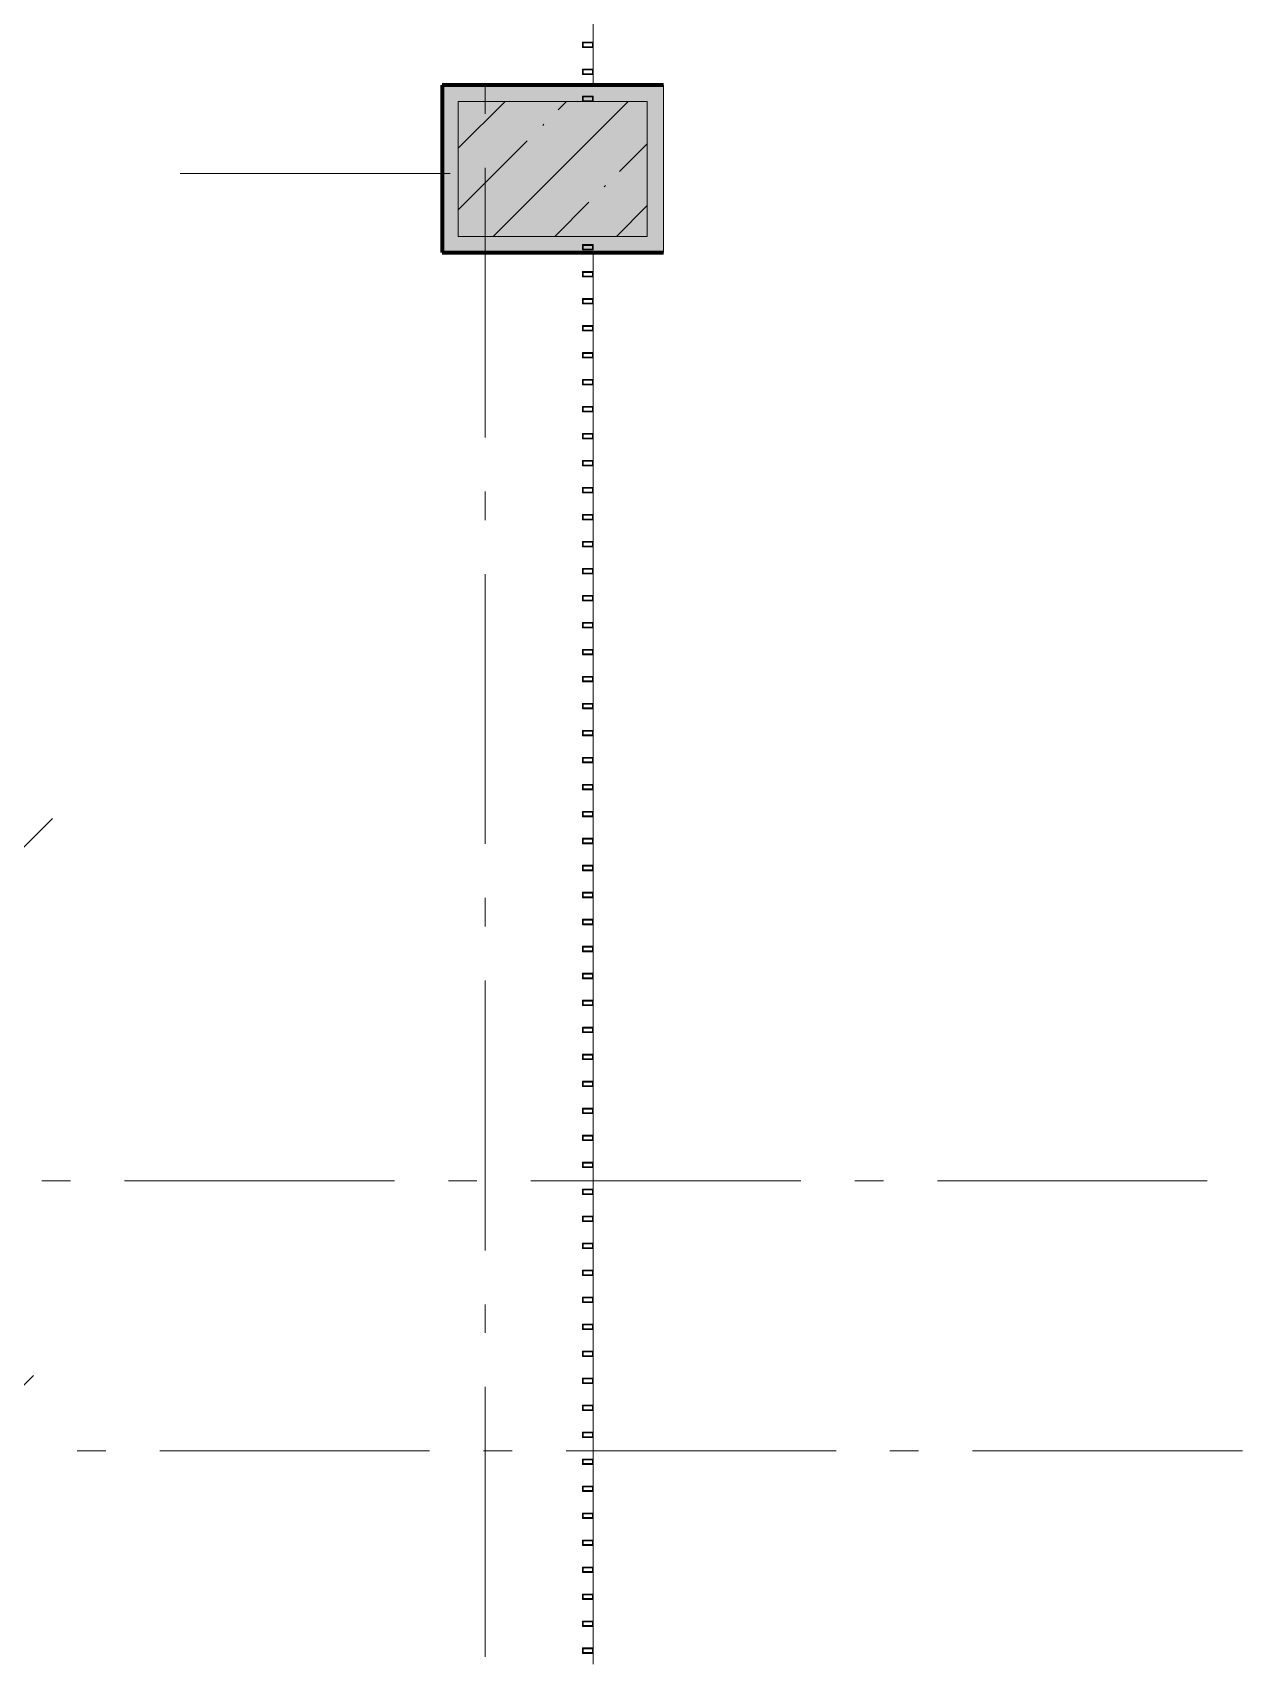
# Model space of a CAD drawing. Header units: millimetres. Extents: x -537608 to 253996, y -217170 to 186033.
# Drawn here: x -222854 to -218371, y 167145 to 173176 of the extents above; entities that cross this region are included whole.
import ezdxf

# ---------------------------------------------------------------- set-up
doc = ezdxf.new("R2010")
doc.units = ezdxf.units.MM
doc.layers.add('16) Лак 1.6м', color=160, linetype='Continuous', lineweight=90)
doc.layers.add('2) окраска коммуникации', color=152, linetype='Continuous', lineweight=30)
doc.layers.add('PDF _Геометрия', color=7, linetype='Continuous')
doc.layers.add('PDF _Сплошная заливка', color=7, linetype='Continuous', true_color=0xffffff)

msp = doc.modelspace()

# ---------------------------------------------------------------- hatches: boundary and pattern name
at = {"layer": '2) окраска коммуникации'}
h = msp.add_hatch(dxfattribs=at)
h.set_pattern_fill('ANSI31', color=5, scale=222)
h.set_pattern_definition([(45, (-258045.5, 58244.4), (-498.4042, 498.4042), [])])
edge = h.paths.add_edge_path()
edge.add_spline(control_points=[(-235816.1191, 159271.232), (-236159.4574, 159033.9082), (-238070.707, 158782.2879), (-238638.1634, 158432.2404), (-238105.9898, 157437.1958), (-235754.1232, 157437.1958), (-234964.4457, 157111.2328), (-232629.7463, 157197.0128), (-230260.7124, 156905.3617), (-229350.8658, 157179.8572), (-227823.0111, 157317.1047), (-227874.2427, 155408.2821), (-228097.4122, 152976.7837), (-227822.7426, 150724.7104), (-228269.0815, 149763.9784), (-227084.5653, 149112.0524), (-225299.2066, 148991.9613), (-224269.1925, 149077.7406), (-223393.6804, 150141.4089), (-223033.1746, 151942.7824), (-223033.1746, 154550.2232), (-224114.1503, 155620.6235), (-222534.7954, 157233.2822), (-223616.3097, 158108.2349), (-222328.7917, 159257.6825), (-224405.9872, 160750.2232), (-223221.471, 161659.5139), (-222637.7958, 162380.0636), (-222998.3466, 163910.6161), (-224371.6993, 165660.5215), (-222551.1261, 167750.2232), (-223117.6326, 168979.9453), (-222465.2915, 170352.4203), (-223735.6423, 171364.6211), (-222688.4609, 172325.3538), (-224215.7041, 173378.4158), (-222584.8491, 174510.7078), (-223546.1958, 175199.8757), (-221881.0047, 176020.4302), (-223048.3552, 176912.5392), (-223134.1899, 177993.3638), (-224026.8692, 177461.5296), (-225297.22, 177718.8682), (-226378.7358, 177221.3459), (-228541.766, 177135.5666), (-230052.4535, 177838.96), (-230103.9537, 176483.6406), (-230103.9537, 175397.7837), (-229211.2743, 175199.8757), (-230121.1209, 173498.5077), (-229039.6066, 172812.2698), (-230258.4573, 170776.7837), (-229761.2561, 169941.1373), (-230774.103, 168425.7837), (-229332.0829, 167750.2232), (-232123.453, 166650.2232), (-233452.141, 167750.2232), (-234104.4836, 166681.5095), (-235855.5078, 167750.2232), (-235443.0905, 165700.2452), (-235100.8307, 164170.835), (-235942.0098, 164546.6834), (-235461.3365, 162982.3976), (-236062.1774, 161973.2927), (-234156.6512, 161458.6141), (-236010.6772, 160206.231), (-235472.7808, 159508.5559), (-235816.1191, 159271.232)], knot_values=[0, 0, 0, 0, 1, 2, 3, 4, 5, 6, 7, 8, 9, 10, 11, 12, 13, 14, 15, 16, 17, 18, 19, 20, 21, 22, 23, 24, 25, 26, 27, 28, 29, 30, 31, 32, 33, 34, 35, 36, 37, 38, 39, 40, 41, 42, 43, 44, 45, 46, 47, 48, 49, 50, 51, 52, 53, 54, 55, 56, 57, 58, 59, 60, 61, 62, 63, 64, 65, 65, 65, 65], degree=3, periodic=0)
edge = h.paths.add_edge_path(flags=16)
edge.add_arc((-231889.6573, 159033.0748), 1468.0305, 125.00000005, 234.99999995, ccw=False)
edge.add_arc((-231607.6582, 161840.8916), 1959.6809, 125.00000005, 234.99999995, ccw=False)
edge.add_arc((-231767.132, 163405.6521), 965.4036, 67.59470151, 177.59470141, ccw=False)
edge.add_arc((-231443.7098, 163069.927), 1229.0586, -22.07713269, 87.92286721, ccw=False)
edge.add_arc((-231143.3293, 161410.3894), 1461.9881, -54.99999995, 54.99999995, ccw=False)
edge.add_arc((-231576.0596, 159327.8343), 1548.9823, -75.15767463, 34.84232527, ccw=False)
edge.add_arc((-231955.4787, 158374.0401), 947.5729, 215.00000005, 324.99999995, ccw=False)
edge = h.paths.add_edge_path(flags=16)
edge.add_arc((-225566.369, 153285.6185), 1536.9915, 125.00000005, 234.99999995, ccw=False)
edge.add_arc((-225538.421, 155843.592), 1585.7174, 125.00000005, 234.99999995, ccw=False)
edge.add_arc((-225137.7183, 159013.7421), 2284.3212, 125.00000005, 234.99999995, ccw=False)
edge.add_arc((-225658.2126, 162012.8119), 1376.867, 125.00000005, 234.99999995, ccw=False)
edge.add_arc((-225574.7307, 164105.3721), 1301.2124, 117.8493612, 227.8493611, ccw=False)
edge.add_arc((-225369.6285, 164519.2026), 1097.085, 27.81836399, 137.81836389, ccw=False)
edge.add_arc((-225613.8121, 163296.7221), 2117.3814, -54.99999995, 54.99999995, ccw=False)
edge.add_arc((-225663.381, 159757.0156), 2203.8023, -54.99999995, 54.99999995, ccw=False)
edge.add_arc((-225163.6815, 156860.1623), 1332.6027, -54.99999995, 54.99999995, ccw=False)
edge.add_arc((-225407.0732, 154329.3545), 1756.9432, -54.99999995, 54.99999995, ccw=False)
edge.add_arc((-225725.9779, 153175.5991), 1357.0078, 237.85706584, 347.85706574, ccw=False)
edge = h.paths.add_edge_path(flags=16)
edge.add_arc((-226395.9174, 168135.9149), 1371.9136, 125.00000005, 234.99999995, ccw=False)
edge.add_arc((-226384.8551, 170399.3253), 1391.2002, 125.00000005, 234.99999995, ccw=False)
edge.add_arc((-226325.4529, 172763.3694), 1494.7648, 125.00000005, 234.99999995, ccw=False)
edge.add_arc((-225896.8545, 175145.79), 1730.4953, 112.00238998, 222.00238988, ccw=False)
edge.add_arc((-226212.3841, 175253.0022), 1533.7869, -7.46862395, 102.53137595, ccw=False)
edge.add_arc((-225760.6269, 173526.9207), 1863.7748, -54.99999995, 54.99999995, ccw=False)
edge.add_arc((-225829.2376, 170375.5045), 1983.3939, -54.99999995, 54.99999995, ccw=False)
edge.add_arc((-225610.4468, 168098.6002), 1126.7789, -74.63234793, 35.36765197, ccw=False)
edge.add_arc((-226247.326, 167667.1454), 1142.021, 215.00000005, 324.99999995, ccw=False)
at = {"layer": 'PDF _Сплошная заливка', "true_color": 0xff7d7d, "transparency": 33554559}
for points in [[(-220576.1944, 172921.2531), (-220576.1944, 172981.2516), (-221276.195, 172981.2516), (-221276.195, 172921.2531), (-220751.8927, 172921.2531)], [(-220576.1944, 172421.2511), (-220516.196, 172421.2511), (-220516.196, 172981.2516), (-220576.1944, 172981.2516), (-220576.1944, 172921.2531)]]:
    msp.add_hatch(color=11, dxfattribs=at).paths.add_polyline_path(points)
at = {"layer": 'PDF _Сплошная заливка', "transparency": 33554559}
msp.add_hatch(color=256, dxfattribs=at).paths.add_polyline_path([(-221276.195, 172421.2511), (-220576.1944, 172421.2511), (-220576.1944, 172921.2531), (-221276.195, 172921.2531), (-221276.195, 172575.3725)])

# ---------------------------------------------------------------- linework, layer by layer
at = {"layer": '16) Лак 1.6м'}
for p, q in [((-220516.196, 172981.2516), (-221336.1957, 172981.2516)), ((-221336.1957, 172981.2516), (-221336.1957, 172361.2526)), ((-221336.1957, 172361.2526), (-220516.196, 172361.2526))]:
    msp.add_line(p, q, dxfattribs=at)
at = {"layer": 'PDF _Геометрия', "color": 9, "lineweight": 9, "true_color": 0xc0c0c0}
for p, q in [((-220776.1952, 172981.2516), (-220776.1952, 174810.9047)), ((-220776.1952, 167131.2528), (-220776.1952, 172361.2526))]:
    msp.add_line(p, q, dxfattribs=at)
at = {"layer": 'PDF _Геометрия', "lineweight": 9}
for p, q in [((-220816.1949, 173120.9051), (-220816.1949, 173140.9017)), ((-220813.1958, 173137.9048), (-220813.1958, 173123.902)), ((-220779.1942, 173123.902), (-220779.1942, 173137.9048)), ((-220776.1952, 173140.9017), (-220776.1952, 173120.9051)), ((-220816.1949, 173020.9047), (-220816.1949, 173040.9056)), ((-220813.1958, 173037.9044), (-220813.1958, 173023.9059)), ((-220779.1942, 173023.9059), (-220779.1942, 173037.9044)), ((-220776.1952, 173040.9056), (-220776.1952, 173020.9047)), ((-221276.195, 172981.2516), (-221336.1957, 172981.2516)), ((-221336.1957, 172981.2516), (-221336.1957, 172361.2526)), ((-220576.1944, 172981.2516), (-221276.195, 172981.2516)), ((-220516.196, 172981.2516), (-220576.1944, 172981.2516)), ((-220516.196, 172421.2511), (-220516.196, 172981.2516)), ((-221276.195, 172748.1039), (-221103.0458, 172921.2531)), ((-221276.195, 172921.2531), (-221276.195, 172421.2511)), ((-220576.1944, 172921.2531), (-221276.195, 172921.2531)), ((-221146.8498, 172421.2511), (-220646.8479, 172921.2531)), ((-220906.6362, 172889.5616), (-220874.9469, 172921.2531)), ((-220576.1944, 172421.2511), (-220576.1944, 172921.2531)), ((-220963.6593, 172832.5384), (-220958.9185, 172837.2793)), ((-221276.195, 172520.0028), (-221020.6846, 172775.5154)), ((-220678.5372, 172661.4648), (-220576.1944, 172763.8076)), ((-221306.1942, 172654.2352), (-222306.1959, 172654.2352)), ((-220735.5625, 172604.4417), (-220730.8196, 172609.1825)), ((-220918.7508, 172421.2511), (-220792.5857, 172547.4142)), ((-220690.6519, 172421.2511), (-220576.1944, 172535.7065)), ((-221276.195, 172421.2511), (-220576.1944, 172421.2511)), ((-220516.196, 172361.2526), (-220516.196, 172421.2511)), ((-221336.1957, 172361.2526), (-221276.195, 172361.2526)), ((-221276.195, 172361.2526), (-220516.196, 172361.2526)), ((-220816.1949, 172270.9018), (-220816.1949, 172290.9027)), ((-220813.1958, 172287.9058), (-220813.1958, 172273.903)), ((-220779.1942, 172273.903), (-220779.1942, 172287.9058)), ((-220776.1952, 172290.9027), (-220776.1952, 172270.9018)), ((-220816.1949, 172170.9057), (-220816.1949, 172190.9024)), ((-220813.1958, 172187.9054), (-220813.1958, 172173.9026)), ((-220779.1942, 172173.9026), (-220779.1942, 172187.9054)), ((-220776.1952, 172190.9024), (-220776.1952, 172170.9057)), ((-220816.1949, 172070.9053), (-220816.1949, 172090.9019)), ((-220813.1958, 172087.9051), (-220813.1958, 172073.9022)), ((-220779.1942, 172073.9022), (-220779.1942, 172087.9051)), ((-220776.1952, 172090.9019), (-220776.1952, 172070.9053)), ((-220816.1949, 171970.9049), (-220816.1949, 171990.9059)), ((-220813.1958, 171987.9046), (-220813.1958, 171973.9019)), ((-220779.1942, 171973.9019), (-220779.1942, 171987.9046)), ((-220776.1952, 171990.9059), (-220776.1952, 171970.9049)), ((-220816.1949, 171870.9046), (-220816.1949, 171890.9055)), ((-220813.1958, 171887.9043), (-220813.1958, 171873.9057)), ((-220779.1942, 171873.9057), (-220779.1942, 171887.9043)), ((-220776.1952, 171890.9055), (-220776.1952, 171870.9046)), ((-220816.1949, 171770.9041), (-220816.1949, 171790.9051)), ((-220813.1958, 171787.9039), (-220813.1958, 171773.9054)), ((-220779.1942, 171773.9054), (-220779.1942, 171787.9039)), ((-220776.1952, 171790.9051), (-220776.1952, 171770.9041)), ((-220816.1949, 171670.9038), (-220816.1949, 171690.9047)), ((-220813.1958, 171687.9035), (-220813.1958, 171673.905)), ((-220779.1942, 171673.905), (-220779.1942, 171687.9035)), ((-220776.1952, 171690.9047), (-220776.1952, 171670.9038)), ((-220816.1949, 171570.9034), (-220816.1949, 171590.9044)), ((-220813.1958, 171587.9031), (-220813.1958, 171573.9046)), ((-220779.1942, 171573.9046), (-220779.1942, 171587.9031)), ((-220776.1952, 171590.9044), (-220776.1952, 171570.9034)), ((-220816.1949, 171470.903), (-220816.1949, 171490.9039)), ((-220813.1958, 171487.9027), (-220813.1958, 171473.9043)), ((-220779.1942, 171473.9043), (-220779.1942, 171487.9027)), ((-220776.1952, 171490.9039), (-220776.1952, 171470.903)), ((-220816.1949, 171370.9027), (-220816.1949, 171390.9036)), ((-220813.1958, 171387.9023), (-220813.1958, 171373.9038)), ((-220779.1942, 171373.9038), (-220779.1942, 171387.9023)), ((-220776.1952, 171390.9036), (-220776.1952, 171370.9027)), ((-220816.1949, 171270.9022), (-220816.1949, 171290.9032)), ((-220813.1958, 171287.902), (-220813.1958, 171273.9035)), ((-220779.1942, 171273.9035), (-220779.1942, 171287.902)), ((-220776.1952, 171290.9032), (-220776.1952, 171270.9022)), ((-220816.1949, 171170.9062), (-220816.1949, 171190.9028)), ((-220813.1958, 171187.9059), (-220813.1958, 171173.9031)), ((-220779.1942, 171173.9031), (-220779.1942, 171187.9059)), ((-220776.1952, 171190.9028), (-220776.1952, 171170.9062)), ((-220816.1949, 171070.9058), (-220816.1949, 171090.9024)), ((-220813.1958, 171087.9055), (-220813.1958, 171073.9027)), ((-220779.1942, 171073.9027), (-220779.1942, 171087.9055)), ((-220776.1952, 171090.9024), (-220776.1952, 171070.9058)), ((-220816.1949, 170970.9054), (-220816.1949, 170990.902)), ((-220813.1958, 170987.9052), (-220813.1958, 170973.9023)), ((-220779.1942, 170973.9023), (-220779.1942, 170987.9052)), ((-220776.1952, 170990.902), (-220776.1952, 170970.9054)), ((-220816.1949, 170870.905), (-220816.1949, 170890.906)), ((-220813.1958, 170887.9047), (-220813.1958, 170873.9062)), ((-220779.1942, 170873.9062), (-220779.1942, 170887.9047)), ((-220776.1952, 170890.906), (-220776.1952, 170870.905)), ((-220816.1949, 170770.9046), (-220816.1949, 170790.9056)), ((-220813.1958, 170787.9044), (-220813.1958, 170773.9058)), ((-220779.1942, 170773.9058), (-220779.1942, 170787.9044)), ((-220776.1952, 170790.9056), (-220776.1952, 170770.9046)), ((-220816.1949, 170670.9042), (-220816.1949, 170690.9052)), ((-220813.1958, 170687.904), (-220813.1958, 170673.9055)), ((-220779.1942, 170673.9055), (-220779.1942, 170687.904)), ((-220776.1952, 170690.9052), (-220776.1952, 170670.9042)), ((-220816.1949, 170570.9039), (-220816.1949, 170590.9048)), ((-220813.1958, 170587.9036), (-220813.1958, 170573.905)), ((-220779.1942, 170573.905), (-220779.1942, 170587.9036)), ((-220776.1952, 170590.9048), (-220776.1952, 170570.9039)), ((-220816.1949, 170470.9034), (-220816.1949, 170490.9044)), ((-220813.1958, 170487.9032), (-220813.1958, 170473.9047)), ((-220779.1942, 170473.9047), (-220779.1942, 170487.9032)), ((-220776.1952, 170490.9044), (-220776.1952, 170470.9034)), ((-220816.1949, 170370.9031), (-220816.1949, 170390.904)), ((-220813.1958, 170387.9028), (-220813.1958, 170373.9043)), ((-220779.1942, 170373.9043), (-220779.1942, 170387.9028)), ((-220776.1952, 170390.904), (-220776.1952, 170370.9031)), ((-220816.1949, 170270.9027), (-220816.1949, 170290.9037)), ((-220813.1958, 170287.9024), (-220813.1958, 170273.9039)), ((-220779.1942, 170273.9039), (-220779.1942, 170287.9024)), ((-220776.1952, 170290.9037), (-220776.1952, 170270.9027)), ((-220816.1949, 170170.9023), (-220816.1949, 170190.9032)), ((-220813.1958, 170187.9064), (-220813.1958, 170173.9036)), ((-220779.1942, 170173.9036), (-220779.1942, 170187.9064)), ((-220776.1952, 170190.9032), (-220776.1952, 170170.9023)), ((-220816.1949, 170070.9041), (-220816.1949, 170090.905)), ((-220813.1958, 170087.9038), (-220813.1958, 170073.9053)), ((-220779.1942, 170073.9053), (-220779.1942, 170087.9038)), ((-220776.1952, 170090.905), (-220776.1952, 170070.9041)), ((-220816.1949, 169970.9037), (-220816.1949, 169990.9046)), ((-220813.1958, 169987.9034), (-220813.1958, 169973.9049)), ((-220779.1942, 169973.9049), (-220779.1942, 169987.9034)), ((-220776.1952, 169990.9046), (-220776.1952, 169970.9037)), ((-220816.1949, 169870.9033), (-220816.1949, 169890.9042)), ((-220813.1958, 169887.9052), (-220813.1958, 169873.9046)), ((-220779.1942, 169873.9046), (-220779.1942, 169887.9052)), ((-220776.1952, 169890.9042), (-220776.1952, 169870.9033)), ((-220816.1949, 169770.9051), (-220816.1949, 169790.9039)), ((-220813.1958, 169787.9048), (-220813.1958, 169773.9041)), ((-220779.1942, 169773.9041), (-220779.1942, 169787.9048)), ((-220776.1952, 169790.9039), (-220776.1952, 169770.9051)), ((-220816.1949, 169670.9047), (-220816.1949, 169690.9035)), ((-220813.1958, 169687.9044), (-220813.1958, 169673.9038)), ((-220779.1942, 169673.9038), (-220779.1942, 169687.9044)), ((-220776.1952, 169690.9035), (-220776.1952, 169670.9047)), ((-220816.1949, 169570.9043), (-220816.1949, 169590.9053)), ((-220813.1958, 169587.904), (-220813.1958, 169573.9034)), ((-220779.1942, 169573.9034), (-220779.1942, 169587.904)), ((-220776.1952, 169590.9053), (-220776.1952, 169570.9043)), ((-220816.1949, 169470.9039), (-220816.1949, 169490.9049)), ((-220776.1952, 169490.9049), (-220776.1952, 169470.9039)), ((-220813.1958, 169487.9037), (-220813.1958, 169473.9051)), ((-220779.1942, 169473.9051), (-220779.1942, 169487.9037)), ((-220816.1949, 169370.9035), (-220816.1949, 169390.9045)), ((-220813.1958, 169387.9054), (-220813.1958, 169373.9048)), ((-220779.1942, 169373.9048), (-220779.1942, 169387.9054)), ((-220776.1952, 169390.9045), (-220776.1952, 169370.9035)), ((-220816.1949, 169270.9053), (-220816.1949, 169290.9041)), ((-220813.1958, 169287.905), (-220813.1958, 169273.9044)), ((-220779.1942, 169273.9044), (-220779.1942, 169287.905)), ((-220776.1952, 169290.9041), (-220776.1952, 169270.9053)), ((-220816.1949, 169170.9049), (-220816.1949, 169190.9037)), ((-220776.1952, 169190.9037), (-220776.1952, 169170.9049)), ((-220813.1958, 169187.9047), (-220813.1958, 169173.904)), ((-220779.1942, 169173.904), (-220779.1942, 169187.9047)), ((-220816.1949, 169070.9045), (-220816.1949, 169090.9055)), ((-220813.1958, 169087.9043), (-220813.1958, 169073.9036)), ((-220779.1942, 169073.9036), (-220779.1942, 169087.9043)), ((-220776.1952, 169090.9055), (-220776.1952, 169070.9045)), ((-220816.1949, 168970.9042), (-220816.1949, 168990.9051)), ((-220813.1958, 168987.9039), (-220813.1958, 168973.9053)), ((-220779.1942, 168973.9053), (-220779.1942, 168987.9039)), ((-220776.1952, 168990.9051), (-220776.1952, 168970.9042)), ((-220816.1949, 168870.9037), (-220816.1949, 168890.9047)), ((-220813.1958, 168887.9035), (-220813.1958, 168873.905)), ((-220779.1942, 168873.905), (-220779.1942, 168887.9035)), ((-220776.1952, 168890.9047), (-220776.1952, 168870.9037)), ((-220816.1949, 168770.9056), (-220816.1949, 168790.9043)), ((-220813.1958, 168787.9052), (-220813.1958, 168773.9046)), ((-220779.1942, 168773.9046), (-220779.1942, 168787.9052)), ((-220776.1952, 168790.9043), (-220776.1952, 168770.9056)), ((-220816.1949, 168670.9052), (-220816.1949, 168690.904)), ((-220813.1958, 168687.9049), (-220813.1958, 168673.9042)), ((-220779.1942, 168673.9042), (-220779.1942, 168687.9049)), ((-220776.1952, 168690.904), (-220776.1952, 168670.9052)), ((-220816.1949, 168570.9048), (-220816.1949, 168590.9035)), ((-220813.1958, 168587.9045), (-220813.1958, 168573.9039)), ((-220779.1942, 168573.9039), (-220779.1942, 168587.9045)), ((-220776.1952, 168590.9035), (-220776.1952, 168570.9048)), ((-220816.1949, 168470.9044), (-220816.1949, 168490.9053)), ((-220813.1958, 168487.9041), (-220813.1958, 168473.9056)), ((-220779.1942, 168473.9056), (-220779.1942, 168487.9041)), ((-220776.1952, 168490.9053), (-220776.1952, 168470.9044)), ((-220816.1949, 168370.904), (-220816.1949, 168390.9049)), ((-220813.1958, 168387.9037), (-220813.1958, 168373.9052)), ((-220779.1942, 168373.9052), (-220779.1942, 168387.9037)), ((-220776.1952, 168390.9049), (-220776.1952, 168370.904)), ((-220816.1949, 168270.9036), (-220816.1949, 168290.9045)), ((-220813.1958, 168287.9055), (-220813.1958, 168273.9049)), ((-220779.1942, 168273.9049), (-220779.1942, 168287.9055)), ((-220776.1952, 168290.9045), (-220776.1952, 168270.9036)), ((-220816.1949, 168170.9054), (-220816.1949, 168190.9042)), ((-220813.1958, 168187.9051), (-220813.1958, 168173.9044)), ((-220779.1942, 168173.9044), (-220779.1942, 168187.9051)), ((-220776.1952, 168190.9042), (-220776.1952, 168170.9054)), ((-220816.1949, 168070.905), (-220816.1949, 168090.9038)), ((-220813.1958, 168087.9048), (-220813.1958, 168073.9041)), ((-220779.1942, 168073.9041), (-220779.1942, 168087.9048)), ((-220776.1952, 168090.9038), (-220776.1952, 168070.905)), ((-220816.1949, 167970.9046), (-220816.1949, 167990.9056)), ((-220813.1958, 167987.9043), (-220813.1958, 167973.9037)), ((-220779.1942, 167973.9037), (-220779.1942, 167987.9043)), ((-220776.1952, 167990.9056), (-220776.1952, 167970.9046)), ((-220816.1949, 167870.9042), (-220816.1949, 167890.9052)), ((-220813.1958, 167887.904), (-220813.1958, 167873.9054)), ((-220779.1942, 167873.9054), (-220779.1942, 167887.904)), ((-220776.1952, 167890.9052), (-220776.1952, 167870.9042)), ((-220816.1949, 167770.9038), (-220816.1949, 167790.9048)), ((-220813.1958, 167787.9057), (-220813.1958, 167773.9051)), ((-220779.1942, 167773.9051), (-220779.1942, 167787.9057)), ((-220776.1952, 167790.9048), (-220776.1952, 167770.9038)), ((-220816.1949, 167670.9056), (-220816.1949, 167690.9044)), ((-220813.1958, 167687.9053), (-220813.1958, 167673.9047)), ((-220779.1942, 167673.9047), (-220779.1942, 167687.9053)), ((-220776.1952, 167690.9044), (-220776.1952, 167670.9056)), ((-220816.1949, 167570.9052), (-220816.1949, 167590.904)), ((-220813.1958, 167587.905), (-220813.1958, 167573.9043)), ((-220779.1942, 167573.9043), (-220779.1942, 167587.905)), ((-220776.1952, 167590.904), (-220776.1952, 167570.9052)), ((-220816.1949, 167470.9048), (-220816.1949, 167490.9058)), ((-220813.1958, 167487.9045), (-220813.1958, 167473.9039)), ((-220779.1942, 167473.9039), (-220779.1942, 167487.9045)), ((-220776.1952, 167490.9058), (-220776.1952, 167470.9048)), ((-220816.1949, 167370.9045), (-220816.1949, 167390.9054)), ((-220813.1958, 167387.9042), (-220813.1958, 167373.9056)), ((-220779.1942, 167373.9056), (-220779.1942, 167387.9042)), ((-220776.1952, 167390.9054), (-220776.1952, 167370.9045)), ((-220816.1949, 167270.9041), (-220816.1949, 167290.905)), ((-220813.1958, 167287.9038), (-220813.1958, 167273.9053)), ((-220779.1942, 167273.9053), (-220779.1942, 167287.9038)), ((-220776.1952, 167290.905), (-220776.1952, 167270.9041)), ((-220816.1949, 167170.9059), (-220816.1949, 167190.9046)), ((-220813.1958, 167187.9055), (-220813.1958, 167173.9049)), ((-220779.1942, 167173.9049), (-220779.1942, 167187.9055)), ((-220776.1952, 167190.9046), (-220776.1952, 167170.9059))]:
    msp.add_line(p, q, dxfattribs=at)
at = {"layer": 'PDF _Геометрия', "lineweight": 20}
for p, q in [((-220816.1949, 173140.9017), (-220816.1949, 173120.9051)), ((-220776.1952, 173140.9017), (-220816.1949, 173140.9017)), ((-220816.1949, 173120.9051), (-220776.1952, 173120.9051)), ((-220813.1958, 173123.902), (-220813.1958, 173137.9048)), ((-220813.1958, 173137.9048), (-220779.1942, 173137.9048)), ((-220779.1942, 173123.902), (-220813.1958, 173123.902)), ((-220779.1942, 173137.9048), (-220779.1942, 173123.902)), ((-220776.1952, 173120.9051), (-220776.1952, 173140.9017)), ((-220816.1949, 173040.9056), (-220816.1949, 173020.9047)), ((-220776.1952, 173040.9056), (-220816.1949, 173040.9056)), ((-220816.1949, 173020.9047), (-220776.1952, 173020.9047)), ((-220813.1958, 173023.9059), (-220813.1958, 173037.9044)), ((-220813.1958, 173037.9044), (-220779.1942, 173037.9044)), ((-220779.1942, 173023.9059), (-220813.1958, 173023.9059)), ((-220779.1942, 173037.9044), (-220779.1942, 173023.9059)), ((-220776.1952, 173020.9047), (-220776.1952, 173040.9056)), ((-220776.1952, 172940.9052), (-220816.1949, 172940.9052)), ((-220816.1949, 172940.9052), (-220816.1949, 172921.2531)), ((-220813.1958, 172923.9055), (-220813.1958, 172937.904)), ((-220813.1958, 172937.904), (-220779.1942, 172937.904)), ((-220779.1942, 172937.904), (-220779.1942, 172923.9055)), ((-220776.1952, 172921.2531), (-220776.1952, 172940.9052)), ((-220779.1942, 172923.9055), (-220813.1958, 172923.9055)), ((-220776.1952, 172390.9031), (-220816.1949, 172390.9031)), ((-220816.1949, 172390.9031), (-220816.1949, 172370.9022)), ((-220813.1958, 172373.9034), (-220813.1958, 172387.9019)), ((-220813.1958, 172387.9019), (-220779.1942, 172387.9019)), ((-220779.1942, 172387.9019), (-220779.1942, 172373.9034)), ((-220776.1952, 172370.9022), (-220776.1952, 172390.9031)), ((-220816.1949, 172370.9022), (-220776.1952, 172370.9022)), ((-220779.1942, 172373.9034), (-220813.1958, 172373.9034)), ((-220816.1949, 172290.9027), (-220816.1949, 172270.9018)), ((-220776.1952, 172290.9027), (-220816.1949, 172290.9027)), ((-220816.1949, 172270.9018), (-220776.1952, 172270.9018)), ((-220813.1958, 172273.903), (-220813.1958, 172287.9058)), ((-220813.1958, 172287.9058), (-220779.1942, 172287.9058)), ((-220779.1942, 172273.903), (-220813.1958, 172273.903)), ((-220779.1942, 172287.9058), (-220779.1942, 172273.903)), ((-220776.1952, 172270.9018), (-220776.1952, 172290.9027)), ((-220816.1949, 172190.9024), (-220816.1949, 172170.9057)), ((-220776.1952, 172190.9024), (-220816.1949, 172190.9024)), ((-220816.1949, 172170.9057), (-220776.1952, 172170.9057)), ((-220813.1958, 172173.9026), (-220813.1958, 172187.9054)), ((-220813.1958, 172187.9054), (-220779.1942, 172187.9054)), ((-220779.1942, 172173.9026), (-220813.1958, 172173.9026)), ((-220779.1942, 172187.9054), (-220779.1942, 172173.9026)), ((-220776.1952, 172170.9057), (-220776.1952, 172190.9024)), ((-220816.1949, 172090.9019), (-220816.1949, 172070.9053)), ((-220776.1952, 172090.9019), (-220816.1949, 172090.9019)), ((-220813.1958, 172073.9022), (-220813.1958, 172087.9051)), ((-220813.1958, 172087.9051), (-220779.1942, 172087.9051)), ((-220779.1942, 172087.9051), (-220779.1942, 172073.9022)), ((-220776.1952, 172070.9053), (-220776.1952, 172090.9019)), ((-220816.1949, 172070.9053), (-220776.1952, 172070.9053)), ((-220779.1942, 172073.9022), (-220813.1958, 172073.9022)), ((-220816.1949, 171990.9059), (-220816.1949, 171970.9049)), ((-220776.1952, 171990.9059), (-220816.1949, 171990.9059)), ((-220816.1949, 171970.9049), (-220776.1952, 171970.9049)), ((-220813.1958, 171973.9019), (-220813.1958, 171987.9046)), ((-220813.1958, 171987.9046), (-220779.1942, 171987.9046)), ((-220779.1942, 171973.9019), (-220813.1958, 171973.9019)), ((-220779.1942, 171987.9046), (-220779.1942, 171973.9019)), ((-220776.1952, 171970.9049), (-220776.1952, 171990.9059)), ((-220816.1949, 171890.9055), (-220816.1949, 171870.9046)), ((-220776.1952, 171890.9055), (-220816.1949, 171890.9055)), ((-220816.1949, 171870.9046), (-220776.1952, 171870.9046)), ((-220813.1958, 171873.9057), (-220813.1958, 171887.9043)), ((-220813.1958, 171887.9043), (-220779.1942, 171887.9043)), ((-220779.1942, 171873.9057), (-220813.1958, 171873.9057)), ((-220779.1942, 171887.9043), (-220779.1942, 171873.9057)), ((-220776.1952, 171870.9046), (-220776.1952, 171890.9055)), ((-220816.1949, 171790.9051), (-220816.1949, 171770.9041)), ((-220776.1952, 171790.9051), (-220816.1949, 171790.9051)), ((-220813.1958, 171773.9054), (-220813.1958, 171787.9039)), ((-220813.1958, 171787.9039), (-220779.1942, 171787.9039)), ((-220779.1942, 171787.9039), (-220779.1942, 171773.9054)), ((-220776.1952, 171770.9041), (-220776.1952, 171790.9051)), ((-220816.1949, 171770.9041), (-220776.1952, 171770.9041)), ((-220779.1942, 171773.9054), (-220813.1958, 171773.9054)), ((-220816.1949, 171690.9047), (-220816.1949, 171670.9038)), ((-220776.1952, 171690.9047), (-220816.1949, 171690.9047)), ((-220816.1949, 171670.9038), (-220776.1952, 171670.9038)), ((-220813.1958, 171673.905), (-220813.1958, 171687.9035)), ((-220813.1958, 171687.9035), (-220779.1942, 171687.9035)), ((-220779.1942, 171673.905), (-220813.1958, 171673.905)), ((-220779.1942, 171687.9035), (-220779.1942, 171673.905)), ((-220776.1952, 171670.9038), (-220776.1952, 171690.9047)), ((-220816.1949, 171590.9044), (-220816.1949, 171570.9034)), ((-220776.1952, 171590.9044), (-220816.1949, 171590.9044)), ((-220816.1949, 171570.9034), (-220776.1952, 171570.9034)), ((-220813.1958, 171573.9046), (-220813.1958, 171587.9031)), ((-220813.1958, 171587.9031), (-220779.1942, 171587.9031)), ((-220779.1942, 171573.9046), (-220813.1958, 171573.9046)), ((-220779.1942, 171587.9031), (-220779.1942, 171573.9046)), ((-220776.1952, 171570.9034), (-220776.1952, 171590.9044)), ((-220816.1949, 171490.9039), (-220816.1949, 171470.903)), ((-220776.1952, 171490.9039), (-220816.1949, 171490.9039)), ((-220813.1958, 171473.9043), (-220813.1958, 171487.9027)), ((-220813.1958, 171487.9027), (-220779.1942, 171487.9027)), ((-220779.1942, 171487.9027), (-220779.1942, 171473.9043)), ((-220776.1952, 171470.903), (-220776.1952, 171490.9039)), ((-220816.1949, 171470.903), (-220776.1952, 171470.903)), ((-220779.1942, 171473.9043), (-220813.1958, 171473.9043)), ((-220816.1949, 171390.9036), (-220816.1949, 171370.9027)), ((-220776.1952, 171390.9036), (-220816.1949, 171390.9036)), ((-220816.1949, 171370.9027), (-220776.1952, 171370.9027)), ((-220813.1958, 171373.9038), (-220813.1958, 171387.9023)), ((-220813.1958, 171387.9023), (-220779.1942, 171387.9023)), ((-220779.1942, 171373.9038), (-220813.1958, 171373.9038)), ((-220779.1942, 171387.9023), (-220779.1942, 171373.9038)), ((-220776.1952, 171370.9027), (-220776.1952, 171390.9036)), ((-220816.1949, 171290.9032), (-220816.1949, 171270.9022)), ((-220776.1952, 171290.9032), (-220816.1949, 171290.9032)), ((-220816.1949, 171270.9022), (-220776.1952, 171270.9022)), ((-220813.1958, 171273.9035), (-220813.1958, 171287.902)), ((-220813.1958, 171287.902), (-220779.1942, 171287.902)), ((-220779.1942, 171273.9035), (-220813.1958, 171273.9035)), ((-220779.1942, 171287.902), (-220779.1942, 171273.9035)), ((-220776.1952, 171270.9022), (-220776.1952, 171290.9032)), ((-220816.1949, 171190.9028), (-220816.1949, 171170.9062)), ((-220776.1952, 171190.9028), (-220816.1949, 171190.9028)), ((-220813.1958, 171173.9031), (-220813.1958, 171187.9059)), ((-220813.1958, 171187.9059), (-220779.1942, 171187.9059)), ((-220779.1942, 171187.9059), (-220779.1942, 171173.9031)), ((-220776.1952, 171170.9062), (-220776.1952, 171190.9028)), ((-220816.1949, 171170.9062), (-220776.1952, 171170.9062)), ((-220779.1942, 171173.9031), (-220813.1958, 171173.9031)), ((-220816.1949, 171090.9024), (-220816.1949, 171070.9058)), ((-220776.1952, 171090.9024), (-220816.1949, 171090.9024)), ((-220816.1949, 171070.9058), (-220776.1952, 171070.9058)), ((-220813.1958, 171073.9027), (-220813.1958, 171087.9055)), ((-220813.1958, 171087.9055), (-220779.1942, 171087.9055)), ((-220779.1942, 171073.9027), (-220813.1958, 171073.9027)), ((-220779.1942, 171087.9055), (-220779.1942, 171073.9027)), ((-220776.1952, 171070.9058), (-220776.1952, 171090.9024)), ((-220816.1949, 170990.902), (-220816.1949, 170970.9054)), ((-220776.1952, 170990.902), (-220816.1949, 170990.902)), ((-220816.1949, 170970.9054), (-220776.1952, 170970.9054)), ((-220813.1958, 170973.9023), (-220813.1958, 170987.9052)), ((-220813.1958, 170987.9052), (-220779.1942, 170987.9052)), ((-220779.1942, 170973.9023), (-220813.1958, 170973.9023)), ((-220779.1942, 170987.9052), (-220779.1942, 170973.9023)), ((-220776.1952, 170970.9054), (-220776.1952, 170990.902)), ((-220816.1949, 170890.906), (-220816.1949, 170870.905)), ((-220776.1952, 170890.906), (-220816.1949, 170890.906)), ((-220813.1958, 170873.9062), (-220813.1958, 170887.9047)), ((-220813.1958, 170887.9047), (-220779.1942, 170887.9047)), ((-220779.1942, 170887.9047), (-220779.1942, 170873.9062)), ((-220776.1952, 170870.905), (-220776.1952, 170890.906)), ((-220816.1949, 170870.905), (-220776.1952, 170870.905)), ((-220779.1942, 170873.9062), (-220813.1958, 170873.9062)), ((-220816.1949, 170790.9056), (-220816.1949, 170770.9046)), ((-220776.1952, 170790.9056), (-220816.1949, 170790.9056)), ((-220816.1949, 170770.9046), (-220776.1952, 170770.9046)), ((-220813.1958, 170773.9058), (-220813.1958, 170787.9044)), ((-220813.1958, 170787.9044), (-220779.1942, 170787.9044)), ((-220779.1942, 170773.9058), (-220813.1958, 170773.9058)), ((-220779.1942, 170787.9044), (-220779.1942, 170773.9058)), ((-220776.1952, 170770.9046), (-220776.1952, 170790.9056)), ((-220816.1949, 170690.9052), (-220816.1949, 170670.9042)), ((-220776.1952, 170690.9052), (-220816.1949, 170690.9052)), ((-220816.1949, 170670.9042), (-220776.1952, 170670.9042)), ((-220813.1958, 170673.9055), (-220813.1958, 170687.904)), ((-220813.1958, 170687.904), (-220779.1942, 170687.904)), ((-220779.1942, 170673.9055), (-220813.1958, 170673.9055)), ((-220779.1942, 170687.904), (-220779.1942, 170673.9055)), ((-220776.1952, 170670.9042), (-220776.1952, 170690.9052)), ((-220816.1949, 170590.9048), (-220816.1949, 170570.9039)), ((-220776.1952, 170590.9048), (-220816.1949, 170590.9048)), ((-220813.1958, 170573.905), (-220813.1958, 170587.9036)), ((-220813.1958, 170587.9036), (-220779.1942, 170587.9036)), ((-220779.1942, 170587.9036), (-220779.1942, 170573.905)), ((-220776.1952, 170570.9039), (-220776.1952, 170590.9048)), ((-220816.1949, 170570.9039), (-220776.1952, 170570.9039)), ((-220779.1942, 170573.905), (-220813.1958, 170573.905)), ((-220816.1949, 170490.9044), (-220816.1949, 170470.9034)), ((-220776.1952, 170490.9044), (-220816.1949, 170490.9044)), ((-220816.1949, 170470.9034), (-220776.1952, 170470.9034)), ((-220813.1958, 170473.9047), (-220813.1958, 170487.9032)), ((-220813.1958, 170487.9032), (-220779.1942, 170487.9032)), ((-220779.1942, 170473.9047), (-220813.1958, 170473.9047)), ((-220779.1942, 170487.9032), (-220779.1942, 170473.9047)), ((-220776.1952, 170470.9034), (-220776.1952, 170490.9044)), ((-220816.1949, 170390.904), (-220816.1949, 170370.9031)), ((-220776.1952, 170390.904), (-220816.1949, 170390.904)), ((-220816.1949, 170370.9031), (-220776.1952, 170370.9031)), ((-220813.1958, 170373.9043), (-220813.1958, 170387.9028)), ((-220813.1958, 170387.9028), (-220779.1942, 170387.9028)), ((-220779.1942, 170373.9043), (-220813.1958, 170373.9043)), ((-220779.1942, 170387.9028), (-220779.1942, 170373.9043)), ((-220776.1952, 170370.9031), (-220776.1952, 170390.904)), ((-220816.1949, 170290.9037), (-220816.1949, 170270.9027)), ((-220776.1952, 170290.9037), (-220816.1949, 170290.9037)), ((-220813.1958, 170273.9039), (-220813.1958, 170287.9024)), ((-220813.1958, 170287.9024), (-220779.1942, 170287.9024)), ((-220779.1942, 170287.9024), (-220779.1942, 170273.9039)), ((-220776.1952, 170270.9027), (-220776.1952, 170290.9037)), ((-220816.1949, 170270.9027), (-220776.1952, 170270.9027)), ((-220779.1942, 170273.9039), (-220813.1958, 170273.9039)), ((-220816.1949, 170190.9032), (-220816.1949, 170170.9023)), ((-220776.1952, 170190.9032), (-220816.1949, 170190.9032)), ((-220816.1949, 170170.9023), (-220776.1952, 170170.9023)), ((-220813.1958, 170173.9036), (-220813.1958, 170187.9064)), ((-220813.1958, 170187.9064), (-220779.1942, 170187.9064)), ((-220779.1942, 170173.9036), (-220813.1958, 170173.9036)), ((-220779.1942, 170187.9064), (-220779.1942, 170173.9036)), ((-220776.1952, 170170.9023), (-220776.1952, 170190.9032)), ((-220816.1949, 170090.905), (-220816.1949, 170070.9041)), ((-220776.1952, 170090.905), (-220816.1949, 170090.905)), ((-220816.1949, 170070.9041), (-220776.1952, 170070.9041)), ((-220813.1958, 170073.9053), (-220813.1958, 170087.9038)), ((-220813.1958, 170087.9038), (-220779.1942, 170087.9038)), ((-220779.1942, 170073.9053), (-220813.1958, 170073.9053)), ((-220779.1942, 170087.9038), (-220779.1942, 170073.9053)), ((-220776.1952, 170070.9041), (-220776.1952, 170090.905)), ((-220816.1949, 169990.9046), (-220816.1949, 169970.9037)), ((-220776.1952, 169990.9046), (-220816.1949, 169990.9046)), ((-220813.1958, 169973.9049), (-220813.1958, 169987.9034)), ((-220813.1958, 169987.9034), (-220779.1942, 169987.9034)), ((-220779.1942, 169973.9049), (-220813.1958, 169973.9049)), ((-220779.1942, 169987.9034), (-220779.1942, 169973.9049)), ((-220776.1952, 169970.9037), (-220776.1952, 169990.9046)), ((-220816.1949, 169970.9037), (-220776.1952, 169970.9037)), ((-220816.1949, 169890.9042), (-220816.1949, 169870.9033)), ((-220776.1952, 169890.9042), (-220816.1949, 169890.9042)), ((-220816.1949, 169870.9033), (-220776.1952, 169870.9033)), ((-220813.1958, 169873.9046), (-220813.1958, 169887.9052)), ((-220813.1958, 169887.9052), (-220779.1942, 169887.9052)), ((-220779.1942, 169873.9046), (-220813.1958, 169873.9046)), ((-220779.1942, 169887.9052), (-220779.1942, 169873.9046)), ((-220776.1952, 169870.9033), (-220776.1952, 169890.9042)), ((-220816.1949, 169790.9039), (-220816.1949, 169770.9051)), ((-220776.1952, 169790.9039), (-220816.1949, 169790.9039)), ((-220816.1949, 169770.9051), (-220776.1952, 169770.9051)), ((-220813.1958, 169773.9041), (-220813.1958, 169787.9048)), ((-220813.1958, 169787.9048), (-220779.1942, 169787.9048)), ((-220779.1942, 169773.9041), (-220813.1958, 169773.9041)), ((-220779.1942, 169787.9048), (-220779.1942, 169773.9041)), ((-220776.1952, 169770.9051), (-220776.1952, 169790.9039)), ((-220816.1949, 169690.9035), (-220816.1949, 169670.9047)), ((-220776.1952, 169690.9035), (-220816.1949, 169690.9035)), ((-220816.1949, 169670.9047), (-220776.1952, 169670.9047)), ((-220813.1958, 169673.9038), (-220813.1958, 169687.9044)), ((-220813.1958, 169687.9044), (-220779.1942, 169687.9044)), ((-220779.1942, 169673.9038), (-220813.1958, 169673.9038)), ((-220779.1942, 169687.9044), (-220779.1942, 169673.9038)), ((-220776.1952, 169670.9047), (-220776.1952, 169690.9035)), ((-220816.1949, 169590.9053), (-220816.1949, 169570.9043)), ((-220776.1952, 169590.9053), (-220816.1949, 169590.9053)), ((-220816.1949, 169570.9043), (-220776.1952, 169570.9043)), ((-220813.1958, 169573.9034), (-220813.1958, 169587.904)), ((-220813.1958, 169587.904), (-220779.1942, 169587.904)), ((-220779.1942, 169573.9034), (-220813.1958, 169573.9034)), ((-220779.1942, 169587.904), (-220779.1942, 169573.9034)), ((-220776.1952, 169570.9043), (-220776.1952, 169590.9053)), ((-220816.1949, 169490.9049), (-220816.1949, 169470.9039)), ((-220776.1952, 169490.9049), (-220816.1949, 169490.9049)), ((-220776.1952, 169470.9039), (-220776.1952, 169490.9049)), ((-220816.1949, 169470.9039), (-220776.1952, 169470.9039)), ((-220813.1958, 169473.9051), (-220813.1958, 169487.9037)), ((-220813.1958, 169487.9037), (-220779.1942, 169487.9037)), ((-220779.1942, 169473.9051), (-220813.1958, 169473.9051)), ((-220779.1942, 169487.9037), (-220779.1942, 169473.9051)), ((-220816.1949, 169390.9045), (-220816.1949, 169370.9035)), ((-220776.1952, 169390.9045), (-220816.1949, 169390.9045)), ((-220816.1949, 169370.9035), (-220776.1952, 169370.9035)), ((-220813.1958, 169373.9048), (-220813.1958, 169387.9054)), ((-220813.1958, 169387.9054), (-220779.1942, 169387.9054)), ((-220779.1942, 169373.9048), (-220813.1958, 169373.9048)), ((-220779.1942, 169387.9054), (-220779.1942, 169373.9048)), ((-220776.1952, 169370.9035), (-220776.1952, 169390.9045)), ((-220816.1949, 169290.9041), (-220816.1949, 169270.9053)), ((-220776.1952, 169290.9041), (-220816.1949, 169290.9041)), ((-220816.1949, 169270.9053), (-220776.1952, 169270.9053)), ((-220813.1958, 169273.9044), (-220813.1958, 169287.905)), ((-220813.1958, 169287.905), (-220779.1942, 169287.905)), ((-220779.1942, 169273.9044), (-220813.1958, 169273.9044)), ((-220779.1942, 169287.905), (-220779.1942, 169273.9044)), ((-220776.1952, 169270.9053), (-220776.1952, 169290.9041)), ((-220816.1949, 169190.9037), (-220816.1949, 169170.9049)), ((-220776.1952, 169190.9037), (-220816.1949, 169190.9037)), ((-220776.1952, 169170.9049), (-220776.1952, 169190.9037)), ((-220816.1949, 169170.9049), (-220776.1952, 169170.9049)), ((-220813.1958, 169173.904), (-220813.1958, 169187.9047)), ((-220813.1958, 169187.9047), (-220779.1942, 169187.9047)), ((-220779.1942, 169173.904), (-220813.1958, 169173.904)), ((-220779.1942, 169187.9047), (-220779.1942, 169173.904)), ((-220816.1949, 169090.9055), (-220816.1949, 169070.9045)), ((-220776.1952, 169090.9055), (-220816.1949, 169090.9055)), ((-220816.1949, 169070.9045), (-220776.1952, 169070.9045)), ((-220813.1958, 169073.9036), (-220813.1958, 169087.9043)), ((-220813.1958, 169087.9043), (-220779.1942, 169087.9043)), ((-220779.1942, 169073.9036), (-220813.1958, 169073.9036)), ((-220779.1942, 169087.9043), (-220779.1942, 169073.9036)), ((-220776.1952, 169070.9045), (-220776.1952, 169090.9055)), ((-220816.1949, 168990.9051), (-220816.1949, 168970.9042)), ((-220776.1952, 168990.9051), (-220816.1949, 168990.9051)), ((-220816.1949, 168970.9042), (-220776.1952, 168970.9042)), ((-220813.1958, 168973.9053), (-220813.1958, 168987.9039)), ((-220813.1958, 168987.9039), (-220779.1942, 168987.9039)), ((-220779.1942, 168973.9053), (-220813.1958, 168973.9053)), ((-220779.1942, 168987.9039), (-220779.1942, 168973.9053)), ((-220776.1952, 168970.9042), (-220776.1952, 168990.9051)), ((-220816.1949, 168890.9047), (-220816.1949, 168870.9037)), ((-220776.1952, 168890.9047), (-220816.1949, 168890.9047)), ((-220813.1958, 168873.905), (-220813.1958, 168887.9035)), ((-220813.1958, 168887.9035), (-220779.1942, 168887.9035)), ((-220779.1942, 168887.9035), (-220779.1942, 168873.905)), ((-220776.1952, 168870.9037), (-220776.1952, 168890.9047)), ((-220816.1949, 168870.9037), (-220776.1952, 168870.9037)), ((-220779.1942, 168873.905), (-220813.1958, 168873.905)), ((-220816.1949, 168790.9043), (-220816.1949, 168770.9056)), ((-220776.1952, 168790.9043), (-220816.1949, 168790.9043)), ((-220816.1949, 168770.9056), (-220776.1952, 168770.9056)), ((-220813.1958, 168773.9046), (-220813.1958, 168787.9052)), ((-220813.1958, 168787.9052), (-220779.1942, 168787.9052)), ((-220779.1942, 168773.9046), (-220813.1958, 168773.9046)), ((-220779.1942, 168787.9052), (-220779.1942, 168773.9046)), ((-220776.1952, 168770.9056), (-220776.1952, 168790.9043)), ((-220816.1949, 168690.904), (-220816.1949, 168670.9052)), ((-220776.1952, 168690.904), (-220816.1949, 168690.904)), ((-220816.1949, 168670.9052), (-220776.1952, 168670.9052)), ((-220813.1958, 168673.9042), (-220813.1958, 168687.9049)), ((-220813.1958, 168687.9049), (-220779.1942, 168687.9049)), ((-220779.1942, 168673.9042), (-220813.1958, 168673.9042)), ((-220779.1942, 168687.9049), (-220779.1942, 168673.9042)), ((-220776.1952, 168670.9052), (-220776.1952, 168690.904)), ((-220816.1949, 168590.9035), (-220816.1949, 168570.9048)), ((-220776.1952, 168590.9035), (-220816.1949, 168590.9035)), ((-220813.1958, 168573.9039), (-220813.1958, 168587.9045)), ((-220813.1958, 168587.9045), (-220779.1942, 168587.9045)), ((-220779.1942, 168587.9045), (-220779.1942, 168573.9039)), ((-220776.1952, 168570.9048), (-220776.1952, 168590.9035)), ((-220816.1949, 168570.9048), (-220776.1952, 168570.9048)), ((-220779.1942, 168573.9039), (-220813.1958, 168573.9039)), ((-220816.1949, 168490.9053), (-220816.1949, 168470.9044)), ((-220776.1952, 168490.9053), (-220816.1949, 168490.9053)), ((-220816.1949, 168470.9044), (-220776.1952, 168470.9044)), ((-220813.1958, 168473.9056), (-220813.1958, 168487.9041)), ((-220813.1958, 168487.9041), (-220779.1942, 168487.9041)), ((-220779.1942, 168473.9056), (-220813.1958, 168473.9056)), ((-220779.1942, 168487.9041), (-220779.1942, 168473.9056)), ((-220776.1952, 168470.9044), (-220776.1952, 168490.9053)), ((-220816.1949, 168390.9049), (-220816.1949, 168370.904)), ((-220776.1952, 168390.9049), (-220816.1949, 168390.9049)), ((-220816.1949, 168370.904), (-220776.1952, 168370.904)), ((-220813.1958, 168373.9052), (-220813.1958, 168387.9037)), ((-220813.1958, 168387.9037), (-220779.1942, 168387.9037)), ((-220779.1942, 168373.9052), (-220813.1958, 168373.9052)), ((-220779.1942, 168387.9037), (-220779.1942, 168373.9052)), ((-220776.1952, 168370.904), (-220776.1952, 168390.9049)), ((-220816.1949, 168290.9045), (-220816.1949, 168270.9036)), ((-220776.1952, 168290.9045), (-220816.1949, 168290.9045)), ((-220813.1958, 168273.9049), (-220813.1958, 168287.9055)), ((-220813.1958, 168287.9055), (-220779.1942, 168287.9055)), ((-220779.1942, 168287.9055), (-220779.1942, 168273.9049)), ((-220776.1952, 168270.9036), (-220776.1952, 168290.9045)), ((-220816.1949, 168270.9036), (-220776.1952, 168270.9036)), ((-220779.1942, 168273.9049), (-220813.1958, 168273.9049)), ((-220816.1949, 168190.9042), (-220816.1949, 168170.9054)), ((-220776.1952, 168190.9042), (-220816.1949, 168190.9042)), ((-220816.1949, 168170.9054), (-220776.1952, 168170.9054)), ((-220813.1958, 168173.9044), (-220813.1958, 168187.9051)), ((-220813.1958, 168187.9051), (-220779.1942, 168187.9051)), ((-220779.1942, 168173.9044), (-220813.1958, 168173.9044)), ((-220779.1942, 168187.9051), (-220779.1942, 168173.9044)), ((-220776.1952, 168170.9054), (-220776.1952, 168190.9042)), ((-220816.1949, 168090.9038), (-220816.1949, 168070.905)), ((-220776.1952, 168090.9038), (-220816.1949, 168090.9038)), ((-220816.1949, 168070.905), (-220776.1952, 168070.905)), ((-220813.1958, 168073.9041), (-220813.1958, 168087.9048)), ((-220813.1958, 168087.9048), (-220779.1942, 168087.9048)), ((-220779.1942, 168073.9041), (-220813.1958, 168073.9041)), ((-220779.1942, 168087.9048), (-220779.1942, 168073.9041)), ((-220776.1952, 168070.905), (-220776.1952, 168090.9038)), ((-220816.1949, 167990.9056), (-220816.1949, 167970.9046)), ((-220776.1952, 167990.9056), (-220816.1949, 167990.9056)), ((-220813.1958, 167973.9037), (-220813.1958, 167987.9043)), ((-220813.1958, 167987.9043), (-220779.1942, 167987.9043)), ((-220779.1942, 167987.9043), (-220779.1942, 167973.9037)), ((-220776.1952, 167970.9046), (-220776.1952, 167990.9056)), ((-220816.1949, 167970.9046), (-220776.1952, 167970.9046)), ((-220779.1942, 167973.9037), (-220813.1958, 167973.9037)), ((-220816.1949, 167890.9052), (-220816.1949, 167870.9042)), ((-220776.1952, 167890.9052), (-220816.1949, 167890.9052)), ((-220816.1949, 167870.9042), (-220776.1952, 167870.9042)), ((-220813.1958, 167873.9054), (-220813.1958, 167887.904)), ((-220813.1958, 167887.904), (-220779.1942, 167887.904)), ((-220779.1942, 167873.9054), (-220813.1958, 167873.9054)), ((-220779.1942, 167887.904), (-220779.1942, 167873.9054)), ((-220776.1952, 167870.9042), (-220776.1952, 167890.9052)), ((-220816.1949, 167790.9048), (-220816.1949, 167770.9038)), ((-220776.1952, 167790.9048), (-220816.1949, 167790.9048)), ((-220816.1949, 167770.9038), (-220776.1952, 167770.9038)), ((-220813.1958, 167773.9051), (-220813.1958, 167787.9057)), ((-220813.1958, 167787.9057), (-220779.1942, 167787.9057)), ((-220779.1942, 167773.9051), (-220813.1958, 167773.9051)), ((-220779.1942, 167787.9057), (-220779.1942, 167773.9051)), ((-220776.1952, 167770.9038), (-220776.1952, 167790.9048)), ((-220816.1949, 167690.9044), (-220816.1949, 167670.9056)), ((-220776.1952, 167690.9044), (-220816.1949, 167690.9044)), ((-220813.1958, 167673.9047), (-220813.1958, 167687.9053)), ((-220813.1958, 167687.9053), (-220779.1942, 167687.9053)), ((-220779.1942, 167687.9053), (-220779.1942, 167673.9047)), ((-220776.1952, 167670.9056), (-220776.1952, 167690.9044)), ((-220816.1949, 167670.9056), (-220776.1952, 167670.9056)), ((-220779.1942, 167673.9047), (-220813.1958, 167673.9047)), ((-220816.1949, 167590.904), (-220816.1949, 167570.9052)), ((-220776.1952, 167590.904), (-220816.1949, 167590.904)), ((-220816.1949, 167570.9052), (-220776.1952, 167570.9052)), ((-220813.1958, 167573.9043), (-220813.1958, 167587.905)), ((-220813.1958, 167587.905), (-220779.1942, 167587.905)), ((-220779.1942, 167573.9043), (-220813.1958, 167573.9043)), ((-220779.1942, 167587.905), (-220779.1942, 167573.9043)), ((-220776.1952, 167570.9052), (-220776.1952, 167590.904)), ((-220816.1949, 167490.9058), (-220816.1949, 167470.9048)), ((-220776.1952, 167490.9058), (-220816.1949, 167490.9058)), ((-220816.1949, 167470.9048), (-220776.1952, 167470.9048)), ((-220813.1958, 167473.9039), (-220813.1958, 167487.9045)), ((-220813.1958, 167487.9045), (-220779.1942, 167487.9045)), ((-220779.1942, 167473.9039), (-220813.1958, 167473.9039)), ((-220779.1942, 167487.9045), (-220779.1942, 167473.9039)), ((-220776.1952, 167470.9048), (-220776.1952, 167490.9058)), ((-220816.1949, 167390.9054), (-220816.1949, 167370.9045)), ((-220776.1952, 167390.9054), (-220816.1949, 167390.9054)), ((-220813.1958, 167373.9056), (-220813.1958, 167387.9042)), ((-220813.1958, 167387.9042), (-220779.1942, 167387.9042)), ((-220779.1942, 167387.9042), (-220779.1942, 167373.9056)), ((-220776.1952, 167370.9045), (-220776.1952, 167390.9054)), ((-220816.1949, 167370.9045), (-220776.1952, 167370.9045)), ((-220779.1942, 167373.9056), (-220813.1958, 167373.9056)), ((-220816.1949, 167290.905), (-220816.1949, 167270.9041)), ((-220776.1952, 167290.905), (-220816.1949, 167290.905)), ((-220816.1949, 167270.9041), (-220776.1952, 167270.9041)), ((-220813.1958, 167273.9053), (-220813.1958, 167287.9038)), ((-220813.1958, 167287.9038), (-220779.1942, 167287.9038)), ((-220779.1942, 167273.9053), (-220813.1958, 167273.9053)), ((-220779.1942, 167287.9038), (-220779.1942, 167273.9053)), ((-220776.1952, 167270.9041), (-220776.1952, 167290.905)), ((-220816.1949, 167190.9046), (-220816.1949, 167170.9059)), ((-220776.1952, 167190.9046), (-220816.1949, 167190.9046)), ((-220816.1949, 167170.9059), (-220776.1952, 167170.9059)), ((-220813.1958, 167173.9049), (-220813.1958, 167187.9055)), ((-220813.1958, 167187.9055), (-220779.1942, 167187.9055)), ((-220779.1942, 167173.9049), (-220813.1958, 167173.9049)), ((-220779.1942, 167187.9055), (-220779.1942, 167173.9049)), ((-220776.1952, 167170.9059), (-220776.1952, 167190.9046))]:
    msp.add_line(p, q, dxfattribs=at)
at = {"layer": 'PDF _Геометрия', "color": 253, "lineweight": 9, "true_color": 0xaaaaaa}
for p, q in [((-221176.1946, 172875.8301), (-221176.1946, 172981.6606)), ((-221176.1946, 171675.8297), (-221176.1946, 172675.8293)), ((-221176.1946, 171369.9941), (-221176.1946, 171475.829)), ((-221176.1946, 170169.9938), (-221176.1946, 171169.9933)), ((-221176.1946, 169864.1625), (-221176.1946, 169969.9951)), ((-221176.1946, 168664.1621), (-221176.1946, 169664.1617)), ((-222818.797, 168921.2528), (-222712.9642, 168921.2528)), ((-222512.9634, 168921.2528), (-221512.9639, 168921.2528)), ((-221312.9631, 168921.2528), (-221207.1304, 168921.2528)), ((-221007.1296, 168921.2528), (-220007.1301, 168921.2528)), ((-219807.1315, 168921.2528), (-219701.2966, 168921.2528)), ((-219501.2979, 168921.2528), (-218501.2984, 168921.2528)), ((-221176.1946, 168358.3286), (-221176.1946, 168464.1613)), ((-221176.1946, 167158.3283), (-221176.1946, 168158.3279)), ((-222688.4636, 167921.2532), (-222582.6308, 167921.2532)), ((-222382.6301, 167921.2532), (-221382.6306, 167921.2532)), ((-221182.6298, 167921.2532), (-221076.797, 167921.2532)), ((-220876.7984, 167921.2532), (-219876.7968, 167921.2532)), ((-219676.7981, 167921.2532), (-219570.9654, 167921.2532)), ((-219370.9646, 167921.2532), (-218370.9651, 167921.2532))]:
    msp.add_line(p, q, dxfattribs=at)
at = {"layer": 'PDF _Сплошная заливка', "color": 11, "lineweight": 35, "true_color": 0xff7d7d, "transparency": 33554559}
for points in [[(-221276.195, 172361.2526), (-221276.195, 172981.2516), (-221336.1957, 172361.2526), (-221336.1957, 172981.2516)], [(-221276.195, 172361.2526), (-220516.196, 172361.2526), (-221276.195, 172421.2511), (-220516.196, 172421.2511)]]:
    msp.add_solid(points, dxfattribs=at)

doc.saveas('drawing.dxf')
